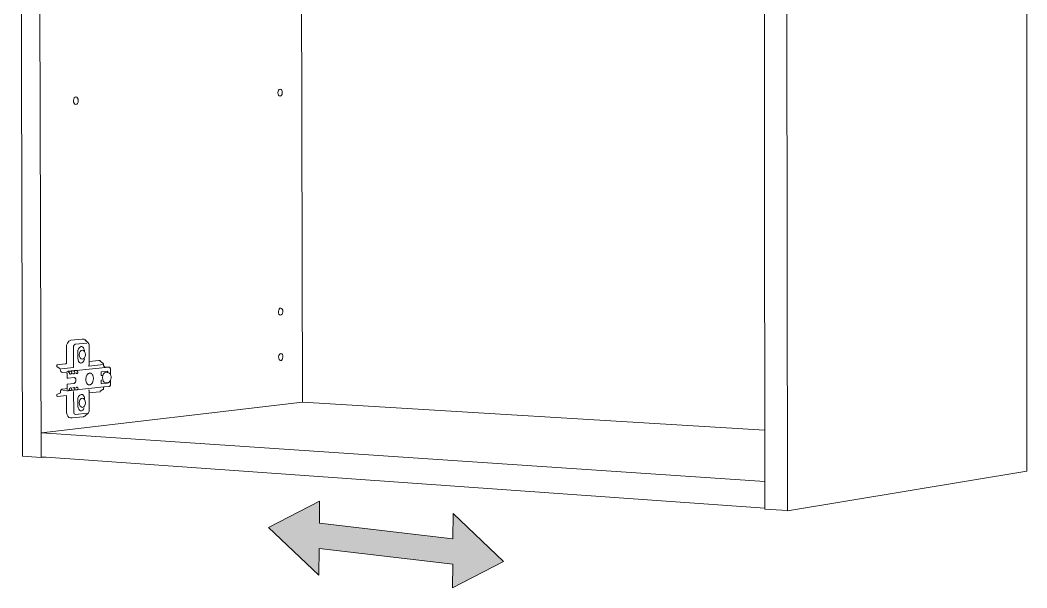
# Model space of a CAD drawing. Header units: metres. Extents: x -11.5 to 7.4, y -3.8 to 5.9.
# Drawn here: x 7.0769 to 7.3874, y -1.2626 to -1.0876 of the extents above; entities that cross this region are included whole.
import ezdxf

# ---------------------------------------------------------------- set-up
doc = ezdxf.new("R2010")
doc.units = ezdxf.units.M
doc.header["$MEASUREMENT"] = 0
doc.layers.add('PDF19_Geometry_Num_Penna__7_Num_Penna__7', color=7, linetype='Continuous', lineweight=18)

msp = doc.modelspace()

# ---------------------------------------------------------------- hatches: boundary and pattern name
at = {"layer": 'PDF19_Geometry_Num_Penna__7_Num_Penna__7', "linetype": 'Continuous', "lineweight": 18}
msp.add_hatch(color=7, dxfattribs=at).paths.add_polyline_path([(7.225964795634345, -1.254469748633012), (7.210416820417414, -1.239687132815584), (7.210349252573153, -1.24747831951168), (7.169141467119488, -1.242603606675019), (7.169201663926192, -1.235825937642795), (7.153452213682741, -1.243946364016367), (7.169000188899677, -1.258726522821276), (7.169072670768969, -1.250448847646521), (7.210279227716377, -1.255324788989442), (7.210217802403417, -1.262586489487807)])

# ---------------------------------------------------------------- linework, layer by layer
at = {"layer": 'PDF19_Geometry_Num_Penna__7_Num_Penna__7', "color": 7, "linetype": 'Continuous', "lineweight": 18, "flags": 128}
for points in [[(7.313128788934891, -0.9301921307885488), (7.313478913218777, -1.238792903109484)], [(7.313479158920028, -1.238793025960109), (7.387350468794352, -1.226622214449825), (7.387187077461871, -0.939291799501361), (7.313129034636145, -0.9301922536391745)], [(7.306177654818864, -0.9395655106959193), (7.306509351508858, -1.22908389529209)], [(7.077639495366942, -1.222023424118988), (7.07686430791736, -0.9438097541203394)], [(7.083326127990336, -1.222430182541422), (7.082548483528237, -0.9434806372934892)], [(7.163443040836004, -0.9893523239097322), (7.163913558733297, -1.205322495777758)], [(7.096148662071146, -1.18590386588984), (7.096093379289478, -1.18590386588984), (7.096025811445221, -1.185911236927395)], [(7.096292643004729, -1.185922907736857), (7.096026057146474, -1.185911851180524)], [(7.096148293519267, -1.185904111591091), (7.096422250415078, -1.185916396653683), (7.096535272990929, -1.185927453210017), (7.096651981085556, -1.185956937360238), (7.096767460673924, -1.186007306116868), (7.096873112212219, -1.186057674873496), (7.096968935700438, -1.186126471224014), (7.097061073669883, -1.186203867118345), (7.097159354170621, -1.186300919112825), (7.097230607533659, -1.186410256169898), (7.097317831478064, -1.186517136214452), (7.097384170816063, -1.18664858638419), (7.097393998866135, -1.186654728915487), (7.096935766031441, -1.186319346706714)], [(7.093338945405637, -1.194700093556619), (7.093329117355566, -1.188456824747165)], [(7.093329363056817, -1.188456701896539), (7.093329363056817, -1.188331394258096), (7.093353933182001, -1.188208543632173), (7.093372360775891, -1.188091835537545), (7.09340430193863, -1.187986183999249), (7.093442385632667, -1.187881760967215), (7.093495211401814, -1.187794537022809), (7.093552951195999, -1.187717141128477), (7.093610690990184, -1.187650801790477), (7.093679487340699, -1.187583233946219), (7.093747055184959, -1.187547607264701), (7.093828136598068, -1.187510752076924), (7.093903075479881, -1.187492324483036), (7.09744485902527, -1.187149571236708)], [(7.090862891040141, -1.193553897216749), (7.088192118432556, -1.193830311125078), (7.088453790265772, -1.193846281706447)], [(7.088192118432556, -1.193830679676955), (7.088194575445074, -1.194352794837132), (7.089257233359316, -1.195065328467491)], [(7.089612640220112, -1.195077859231335), (7.093338699704386, -1.19469947930349)], [(7.098152232929337, -1.193604757375882), (7.09814977591682, -1.193701809370361), (7.098135033841709, -1.193795175846064), (7.098127662804155, -1.193893456346802), (7.09810186417271, -1.193991736847541), (7.098082208072563, -1.194096159879576), (7.098044124378525, -1.194222696024278)], [(7.098044247229153, -1.194222696024278), (7.102603233957188, -1.193749721114471)], [(7.101180500858364, -1.192509666896395), (7.09814977591682, -1.192809422423649), (7.098152232929337, -1.193604265973377)], [(7.101180255157111, -1.192510035448273), (7.101444384002848, -1.192524777523384)], [(7.101444261152224, -1.192524408971506), (7.101487258871297, -1.192542836565394), (7.101519200034035, -1.19258214876569), (7.101537627627925, -1.192641117066133)], [(7.101537873329177, -1.192641117066133), (7.10153541631666, -1.192755368148243), (7.102399056216903, -1.193319252521234)], [(7.102603111106564, -1.193749843965097), (7.102593283056487, -1.193639278401766), (7.102567484425046, -1.193545911926064), (7.102519572680935, -1.193458687981658), (7.102459375874234, -1.193377606568547), (7.102399179067529, -1.193318638268105)], [(7.102603233957188, -1.193749229711967), (7.102600776944671, -1.193961761294816), (7.102617976032299, -1.194078469389444), (7.102651145701302, -1.194191491965293), (7.102711342508002, -1.194292229478552), (7.102773996327223, -1.194367168360364), (7.102864905790407, -1.194418765623253), (7.102958272266108, -1.194438421723401), (7.104201520600459, -1.194517046123992)], [(7.089972592554073, -1.196244571625734), (7.091218297900941, -1.196323196026326)], [(7.091217806498436, -1.196323318876952), (7.091296430899028, -1.1963429749771), (7.091351713680695, -1.196394572239988), (7.091388568868473, -1.196468282615543), (7.091397168412286, -1.196557963572467)], [(7.091225054685367, -1.1958577150047), (7.091582550006805, -1.195815945791886)], [(7.091407365014238, -1.197947649852918), (7.091397536964163, -1.196558209273719)], [(7.0916882015451, -1.197960180616763), (7.091675916482506, -1.197960180616763), (7.091406873611735, -1.19794789555417)], [(7.091731322114798, -1.195866068847263), (7.091663754270542, -1.195826756646967), (7.091582672857431, -1.195815700090634)], [(7.093672484855022, -1.197761162602766), (7.09168844724635, -1.197960180616763)], [(7.091719282753457, -1.195780441960993), (7.091817563254198, -1.195768156898402), (7.091930585830049, -1.195763242873364), (7.092059578987268, -1.195753414823291), (7.092204542725858, -1.19575587183581)], [(7.093655654319273, -1.195572210150052), (7.093741649757417, -1.195566067618757), (7.093859586358304, -1.19555992508746), (7.093984893996748, -1.19555992508746), (7.094128629229079, -1.195555011062424)], [(7.098281717489064, -1.196379707314252), (7.098128154206659, -1.196415333995769), (7.097959848849142, -1.196480444827509), (7.097816113616812, -1.196583639353284), (7.097735032203699, -1.196643836159987), (7.097667464359443, -1.196717546535543), (7.097531100164668, -1.196880937868021), (7.097418077588816, -1.197072584844462), (7.097322254100597, -1.197275288377237), (7.097239944181229, -1.197502562035196), (7.097178518868265, -1.197707722580489), (7.097146577705526, -1.197917797150819), (7.097123236086601, -1.198129100227408), (7.097113408036526, -1.198345317329034), (7.097130607124154, -1.198555391899363), (7.097151491730562, -1.198759323938398), (7.097189575424601, -1.198952199421099), (7.097242401193746, -1.199146303410059), (7.097329625138151, -1.199351463955352), (7.097425448626371, -1.199528368856682), (7.097536014189703, -1.199683160645346), (7.097667464359443, -1.199820753346381), (7.097735032203699, -1.199878493140565), (7.097813656604295, -1.199930090403452), (7.097888595486106, -1.199966945591231), (7.097974590924254, -1.200001343766488), (7.098128154206659, -1.200033284929229), (7.098296459564176, -1.200034513435488)], [(7.098296213862923, -1.200034022032985), (7.098449777145325, -1.19999348132643), (7.098608254452769, -1.199930827507209), (7.098761817735175, -1.199825175968915), (7.098840442135765, -1.199769893187248), (7.098908009980024, -1.199693725799175), (7.099035774630984, -1.199531562972956), (7.099154939738129, -1.199341144502774), (7.099258134263907, -1.199138440969999), (7.099335530158237, -1.198906253287004), (7.099388355927386, -1.198707235273006), (7.099428896633938, -1.19849101817138), (7.099449781240347, -1.198279715094791), (7.099452238252864, -1.198069640524461), (7.099449781240347, -1.197864479979168), (7.099421525596384, -1.197660547940134), (7.099388355927386, -1.197456615901101), (7.099323245095647, -1.197264968924658), (7.099245849201314, -1.197070864935699), (7.099142654675536, -1.196886588996813), (7.099028403593429, -1.196728111689372), (7.098905552967505, -1.196592976000855), (7.098831842591951, -1.196532779194152), (7.098754446697619, -1.196481181931265), (7.098678279309546, -1.196443098237228), (7.098598426402695, -1.196416071099524), (7.098444863120291, -1.196381672924266), (7.098281471787812, -1.196379215911747)], [(7.101811338822484, -1.19622123000681), (7.101823623885076, -1.196135234568662), (7.101851879529038, -1.196055381661813), (7.10189979127315, -1.196000098880146), (7.101962445092369, -1.195982899792517)], [(7.101811338822484, -1.196917178802668), (7.101811338822484, -1.196221844259939)], [(7.101811338822483, -1.196917547354547), (7.101828537910112, -1.197003542792693), (7.101856793554076, -1.197073567649469), (7.101902248285667, -1.197123936406098), (7.101962445092369, -1.197131307443653), (7.102380137220511, -1.197087081218322)], [(7.101962445092369, -1.195982654091265), (7.103711838005527, -1.195795921139861)], [(7.103279772354153, -1.196147028228752), (7.103342426173374, -1.196134743166159), (7.103385423892446, -1.196134743166159)], [(7.103385301041822, -1.196134866016785), (7.103823877776367, -1.196165578673265)], [(7.103711715154899, -1.195795429737357), (7.103769454949084, -1.195806486293691), (7.103814909680677, -1.195856855050319)], [(7.103714049316794, -1.196170861250181), (7.103774246123496, -1.196164718718884), (7.103824614880125, -1.196165947225143)], [(7.08928155778325, -1.202215112045638), (7.089284014795769, -1.202050492206901), (7.089327012514842, -1.20188832938068), (7.08937738127147, -1.20174459414835), (7.089459691190839, -1.201620515016167), (7.089545686628986, -1.201507492440316), (7.089653795179798, -1.201419039989651), (7.089770503274424, -1.201363757207986), (7.089895810912868, -1.201334273057764)], [(7.09141694736306, -1.201183412489129), (7.089994337114858, -1.201336975771534)], [(7.091287339952707, -1.201403806512036), (7.091239428208599, -1.201416091574629), (7.091306996052856, -1.201396435474482), (7.091364735847041, -1.201349752236631), (7.091405276553598, -1.201282184392372), (7.091417561616186, -1.201193731941706)], [(7.09141694736306, -1.201176164302199), (7.091404662300466, -1.19980146579811)], [(7.092132060856564, -1.20117555004907), (7.09210134820008, -1.201252945943402), (7.092069407037341, -1.201329113331474), (7.092038694380863, -1.20141633727588), (7.092000610686823, -1.201496190182731), (7.091961298486529, -1.20156130101447), (7.091923214792493, -1.20162764035247), (7.091872846035864, -1.201685380146654), (7.091822477279235, -1.201733291890764), (7.091772108522605, -1.201771375584801), (7.091726653791012, -1.201807002266319), (7.091678742046902, -1.201826658366467), (7.091640658352867, -1.20183648641654)], [(7.093708480088418, -1.20157911435523), (7.0937391927449, -1.20157911435523), (7.093796932539085, -1.201570514811415), (7.093857129345787, -1.201571743317674), (7.093924697190044, -1.201571743317674), (7.094010692628192, -1.201564372280119), (7.094104059103893, -1.201564372280119), (7.094147056822967, -1.201564372280119)], [(7.094147548225468, -1.201564863682623), (7.094167204325618, -1.20155257862003), (7.094183174906988, -1.20155257862003), (7.094210202044691, -1.201555035632548), (7.094233543663616, -1.201555035632548), (7.094253199763765, -1.201555035632548)], [(7.098068203101207, -1.201535993785531), (7.09809645874517, -1.201653930386418), (7.098121028870354, -1.201749753874639), (7.098140684970501, -1.201835749312785), (7.098161569576909, -1.20192297325719), (7.098168940614462, -1.202010197201598), (7.098176311652022, -1.202097421146004)], [(7.102619818791689, -1.200833042503993), (7.102617361779172, -1.201041888568064), (7.102614904766652, -1.201153682637655), (7.102584192110172, -1.201245820607098), (7.102543651403616, -1.201333044551504), (7.10248836862195, -1.201399383889504), (7.102418343765175, -1.201447295633614), (7.101562074902484, -1.201919042037161)], [(7.101820921171306, -1.198750847245209), (7.101833206233898, -1.198663623300803), (7.101861461877862, -1.19858622740647), (7.10191183063449, -1.198529716118546), (7.101959742378599, -1.198503917487102)], [(7.101821166872558, -1.198751461498339), (7.101823623885076, -1.199436967990994), (7.101828537910112, -1.199525420441659), (7.101866621604149, -1.199604044842251), (7.101912076335742, -1.199644585548806), (7.101962445092369, -1.199653185092621), (7.103724123068119, -1.199466452141216)], [(7.102653479863193, -1.200648275162605), (7.104287393187983, -1.200471370261273)], [(7.103181369002789, -1.199359694947288), (7.103619945737336, -1.199389179097509)], [(7.103620437139838, -1.199389670500014), (7.10373345971569, -1.199390899006272), (7.103850167810316, -1.199370014399865), (7.103968104411205, -1.199345444274682), (7.104073755949498, -1.199298761036829), (7.10418186450031, -1.199244706761424), (7.104280145001052, -1.199175910410905), (7.104375968489272, -1.199092371985278), (7.104474248990011, -1.198995319990797), (7.104563929946938, -1.19889212546502), (7.104640097335009, -1.198754532763986), (7.104721178748116, -1.198613254544174), (7.104743291860784, -1.198551829231212)], [(7.103781248609176, -1.199381316657451), (7.103755449977731, -1.19943045690782), (7.103723508814989, -1.199466083589337)], [(7.103843411025892, -1.199370382951743), (7.103831125963298, -1.199381439508077), (7.103820069406966, -1.199401095608224), (7.103800413306818, -1.199430579758446), (7.103762329612781, -1.19945637838989), (7.103724245918745, -1.199466206439964)], [(7.104287516038607, -1.200471984514404), (7.104398081601939, -1.200443728870441), (7.104491448077638, -1.200387217582516), (7.104579900528305, -1.200311050194443), (7.104649925385081, -1.200207855668667), (7.104700294141713, -1.200088690561521), (7.104740834848265, -1.199954783379264), (7.104743291860784, -1.199823333209525), (7.104743291860784, -1.198553057737471)], [(7.088216320005861, -1.203012658309136), (7.088208948968306, -1.203532316456795), (7.088480448851598, -1.20355565807572)], [(7.08928155778325, -1.202214989195013), (7.08927910077073, -1.202427520777861), (7.08821644285649, -1.203012289757258)], [(7.088492119661062, -1.203555166673217), (7.091026528073874, -1.203275067246111)], [(7.089986966077303, -1.201800614033771), (7.091243727980507, -1.201879238434362)], [(7.091025913820744, -1.203275558648613), (7.091093481665002, -1.20334558350539), (7.091151221459185, -1.203432807449796), (7.09117702009063, -1.203549515544424), (7.091194219178259, -1.203673594676607)], [(7.091203432975203, -1.208285038621915), (7.091193604925131, -1.203674454630988)], [(7.091306627500979, -1.20186965608554), (7.091639552697233, -1.20183648641654)], [(7.091772108522605, -1.201788083269926), (7.091815106241679, -1.201789311776185), (7.09186056097327, -1.201784397751149), (7.091928128817528, -1.201784397751149), (7.091995696661789, -1.201773341194816), (7.092084149112454, -1.201775798207334), (7.092179972600674, -1.20176597015726), (7.092218056294707, -1.20176597015726)], [(7.091860929525149, -1.201732677637635), (7.091822845831112, -1.20177321834419), (7.091772477074484, -1.2017879604193)], [(7.092218424846589, -1.201766338709138), (7.092238080946736, -1.201766338709138), (7.092256508540624, -1.201767567215398), (7.092276164640769, -1.201767567215398), (7.092297049247177, -1.201768795721657), (7.092316705347326, -1.201761424684102)], [(7.092741522811771, -1.201687222906043), (7.092769778455732, -1.201678623362229), (7.092827518249919, -1.201681080374747), (7.092887715056621, -1.201671252324672), (7.092962653938434, -1.201672480830932), (7.093051106389099, -1.201665109793376), (7.093137101827248, -1.201667566805895), (7.093185013571356, -1.201667566805895)], [(7.093185382123234, -1.201667935357773), (7.093205038223383, -1.201667935357773), (7.093223465817269, -1.201667935357773), (7.093243121917418, -1.201667935357773), (7.093266463536343, -1.20165687880144), (7.093286119636492, -1.20165687880144)], [(7.093377397651553, -1.208298920742643), (7.093365112588963, -1.202047052389375)], [(7.101479764983116, -1.202138944657565), (7.098171397626984, -1.202496439979004), (7.098176311652022, -1.202097175444751)], [(7.101480256385621, -1.202139436060069), (7.101518340079654, -1.202121008466181), (7.101547824229877, -1.202080467759625), (7.101561337798728, -1.20202518497796), (7.101561337798728, -1.201918304933406)], [(7.163913313032044, -1.205322864329635), (7.083451067076899, -1.214759020906854)], [(7.306489572558085, -1.21400594656994), (7.163912821629539, -1.205322864329635)], [(7.092828255353673, -1.210221778739605), (7.092785257634599, -1.21022914977716), (7.092758230496898, -1.21022914977716), (7.092722603815378, -1.210227921270902), (7.092690662652638, -1.210227921270902), (7.092659949996158, -1.210226692764642), (7.092388450112866, -1.210216864714567)], [(7.093965237896601, -1.209137376264574), (7.097507021441988, -1.208725826667729)], [(7.083450944226273, -1.21475914375748), (7.306510825716369, -1.229825544520791)], [(7.083326127990336, -1.222430182541422), (7.077639372516314, -1.222023546969614)], [(7.084672202298583, -1.222267036910195), (7.083325759438456, -1.222430428242675)], [(7.083474900098329, -1.222178338758278), (7.306523725032092, -1.238007641908577)], [(7.306508737255728, -1.229083772441463), (7.306518565305804, -1.238300026398277)], [(7.306518319604551, -1.238300026398277), (7.313479036069401, -1.238792657408231)]]:
    msp.add_lwpolyline(points, dxfattribs=at)
for points in [[(7.090862891040141, -1.193553774366123), (7.090941515440734, -1.193532889759716), (7.091018911335066, -1.19347637847179), (7.091079108141768, -1.193405125108755), (7.091119648848323, -1.193293331039164), (7.091150361504804, -1.193181536969573), (7.091162646567398, -1.193063600368686), (7.091155521231077, -1.1884546134359, -0.3594707857959624), (7.092482307991073, -1.186240845156748), (7.096026548548977, -1.185911605479273)], [(7.094661063841833, -1.191784725352818), (7.094651235791758, -1.189938280445181, -0.3532060114177196), (7.095680846887628, -1.188220460142887)], [(7.098150144468699, -1.19280880817052), (7.098137859406107, -1.187969722015376, 0.2314045387007734), (7.097641174325494, -1.186841830418768), (7.097394244567388, -1.186655097467363)], [(7.104743414711411, -1.198552443484342), (7.104781498405446, -1.198460305514899), (7.104834324174593, -1.198294457169902), (7.10487240786863, -1.19812000928109), (7.104894520981299, -1.197948018404796), (7.104909263056408, -1.197762513959651), (7.104911720068925, -1.197589294577098), (7.104894520981299, -1.197428360257138), (7.104868722349853, -1.197252683862066), (7.104822039112001, -1.197096663567144), (7.104767984836595, -1.19694064327222), (7.104738623536999, -1.196864967286651), (7.104734323765092, -1.195231422513739), (7.104719581689981, -1.195076630725075), (7.104681497995946, -1.194927981467708), (7.104613930151686, -1.194794074285451), (7.104527934713541, -1.194685965734638), (7.104435796744097, -1.194596284777713), (7.104321545661987, -1.194537316477269), (7.104201152048581, -1.194517660377122), (7.094128629229079, -1.19555451965992, -0.5614581047923777), (7.094668066327511, -1.196277372742857), (7.094620154583399, -1.196355997143447), (7.094559957776699, -1.196418650962669), (7.094509589020067, -1.196466562706779), (7.094464134288474, -1.196497275363261), (7.094416222544366, -1.19651447445089), (7.094365853787737, -1.196532902044778), (7.094317942043627, -1.19653044503226), (7.094260202249442, -1.196524302500964), (7.094212290505332, -1.196493589844483), (7.094154550711151, -1.196461648681742), (7.094109095979556, -1.196403908887559), (7.094058727222926, -1.196346169093374)], [(7.093816465788606, -1.197741383651993), (7.093796809688458, -1.197741383651993), (7.093785753132124, -1.197741383651993), (7.093766097031976, -1.197741383651993), (7.093672730556275, -1.197761039752139, -0.5521938672853007), (7.093489805974274, -1.19958266883334), (7.091405030852345, -1.199801342947485)], [(7.09316167195243, -1.195652185907529), (7.093028993276434, -1.195652185907529), (7.092892629081659, -1.195659556945084), (7.092786977543362, -1.195665699476381), (7.092688328490746, -1.195675650377081), (7.09261953214023, -1.195686706933413), (7.092569163383601, -1.19569284946471), (7.092551964295971, -1.195705134527302), (7.092204297024605, -1.195755503283932, -0.5643548900469021), (7.092731940462949, -1.196480321976883, -0.7037311458168276), (7.09212247850774, -1.196538553173571, 0.2076973745229589), (7.091582550006805, -1.19581582294126), (7.091582550006805, -1.195804766384927), (7.091604663119471, -1.195796166841113), (7.091652574863581, -1.19578511028478), (7.09171891420158, -1.195780196259742)], [(7.09309176994628, -1.196446292353501), (7.09313968169039, -1.196506489160204), (7.093194964472056, -1.196564228954389), (7.093242876216165, -1.19659371310461), (7.093300616010351, -1.196621968748572), (7.09335098476698, -1.196634253811166), (7.09339889651109, -1.196635482317425), (7.0934468082552, -1.196617054723537), (7.09349717701183, -1.196598627129648), (7.093542631743421, -1.196558086423092), (7.093602828550122, -1.196518774222797), (7.093653197306754, -1.196453663391059), (7.093700740498997, -1.196379953015509, 0.554009422274443), (7.093161426251177, -1.195652185907529), (7.093518921572619, -1.195621473251048), (7.093518921572619, -1.195601817150901), (7.093538577672767, -1.195591989100827), (7.093588946429396, -1.195584618063272), (7.093655285767392, -1.195572333000679)], [(7.104738623536999, -1.19686496728665, 0.2666806158021136), (7.103867735449825, -1.196173441113324), (7.103862821424787, -1.19601864932466), (7.103865278437304, -1.195981794136883), (7.103865278437304, -1.195949852974143), (7.103852993374716, -1.1959240543427), (7.103845622337159, -1.195894570192476), (7.103827194743269, -1.195876142598588), (7.103814909680677, -1.195856486498441)], [(7.092606755675131, -1.201734520397024), (7.092316213944825, -1.2017611789828, 0.54887990339592), (7.092748648148074, -1.201110070665452), (7.092705650429002, -1.201042502821195), (7.092645453622298, -1.200990905558306), (7.092587713828117, -1.20095282186427), (7.092539802084003, -1.200931937257863), (7.092491890339891, -1.200922109207789), (7.092443978595783, -1.200922109207789), (7.09238378178908, -1.200930708751603), (7.09233587004497, -1.200946679332973), (7.09228795830086, -1.200985991533269), (7.092240046556748, -1.20103390327738), (7.092179849750046, -1.201100242615379), (7.092131938005936, -1.201175181497192)], [(7.093718062437238, -1.201006998990302, -0.5350943201930475), (7.093286119636492, -1.201656633100188), (7.093576047113672, -1.201624691937448)], [(7.102619941642315, -1.200832428250864), (7.102634683717424, -1.200736604762644), (7.102653602713819, -1.200648029461353), (7.094253076913141, -1.201554667080671, 0.5426773849149967), (7.094677771526959, -1.200896679128222), (7.094629859782847, -1.200838939334038), (7.094574577001183, -1.200778742527335), (7.094524208244554, -1.200748029870854), (7.094466468450369, -1.200719774226892), (7.094421013718776, -1.200709946176818), (7.094370644962149, -1.200719774226892), (7.09432027620552, -1.200724688251929), (7.094272364461409, -1.200744344352078), (7.09422199570478, -1.200784885058632), (7.094176540973187, -1.200821740246409), (7.094113887153968, -1.200888079584407), (7.094068432422374, -1.200963018466221)], [(7.098171029075106, -1.20249656282963), (7.098187736760224, -1.20773393071402, -0.2620728202676464), (7.097540313961611, -1.209054574942702), (7.09726009168388, -1.209206909718847), (7.097247806621287, -1.209225337312736), (7.097159354170621, -1.209339588394845), (7.097051245619809, -1.209462439020769), (7.096923480968847, -1.209579147115397), (7.096787116774072, -1.209674970603617), (7.096650752579295, -1.20973516741032), (7.096513159878262, -1.209795364217022), (7.096369670347183, -1.209822637055979), (7.092827886801798, -1.210221901590232)], [(7.094699393237121, -1.206529871729339), (7.094689565187045, -1.204683426821703, -0.3474191262144067), (7.095719176282916, -1.202958235481852)]]:
    msp.add_lwpolyline(points, format="xyb", dxfattribs=at)
for points in [[(7.098176188801393, -1.193635347181736), (7.098158989713765, -1.193615691081588), (7.09815161867621, -1.193604634525255)], [(7.103726088678135, -1.199390899006272), (7.103726088678135, -1.199409326600161), (7.103745744778283, -1.199410555106421), (7.103754344322097, -1.199399498550088)], [(7.225964795634345, -1.254469748633012), (7.210416820417414, -1.239687132815584), (7.210349252573153, -1.24747831951168), (7.169141467119488, -1.242603606675019), (7.169201663926192, -1.235825937642795), (7.153452213682741, -1.243946364016367), (7.169000188899677, -1.258726522821276), (7.169072670768969, -1.250448847646521), (7.210279227716377, -1.255324788989442), (7.210217802403417, -1.262586489487807)]]:
    msp.add_lwpolyline(points, close=True, dxfattribs=at)
at = {"layer": 'PDF19_Geometry_Num_Penna__7_Num_Penna__7', "color": 7, "linetype": 'Continuous', "lineweight": 18}
for centre, major_axis, ratio in [((7.094054370621487, -1.112413380814543), (2.636971405234323e-05, 0.001156611810386066), 0.637968006469978), ((7.157052745983711, -1.109954540670894), (1.169705218284633e-05, 0.001099325708551202), 0.6069832953398497), ((7.157202232557269, -1.177425048665434), (4.486567032557793e-05, 0.001092988370199777), 0.6086110452942317), ((7.15723662204995, -1.191435275601386), (6.300427394112523e-05, 0.001100549652942151), 0.6003393792694556)]:
    msp.add_ellipse(centre, major_axis=major_axis, ratio=ratio, dxfattribs=at)
for centre, major_axis, ratio, start_param, end_param in [((7.09580298907759, -1.189636541324667), (-8.656545788365837e-05, 0.001418525424226492), 0.643315613008777, 4.604130437249133, 6.322624374451083), ((7.095683064467165, -1.191757389649108), (9.638600200023712e-05, 0.001533167029695415), 0.6639372066105718, 1.630324530979187, 4.522913161481457), ((7.090335960440827, -1.194860829807481), (0.000537713624778391, 0.001338058653897356), 0.70292210032994, 1.993624556364691, 3.318918903832626), ((7.103262574939258, -1.197753174138255), (8.784783594339987e-05, 0.001606515725219637), 0.6205747247811012, 0.07082370902807877, 3.14823658110906), ((7.093416591095131, -1.201900607016104), (1.874560902059837e-05, 0.001082579808638018), 0.472788890910165, 5.690806803749765, 6.982425043665835), ((7.095778580905225, -1.204514606825058), (3.81890651608429e-05, 0.001561153386874459), 0.628530424404397, 4.76677900910023, 6.382984310321117), ((7.095724930918756, -1.206429367503989), (0.0001031943316291972, 0.001598811037404557), 0.6381168302261995, 1.674803224437565, 4.356445626866604), ((7.092955383818209, -1.207611474319934), (0.0007053597585224836, 0.002578083643925089), 0.6221405606234511, 1.999899468192539, 3.226706988201035), ((7.093864666777039, -1.208388249263443), (-9.438655514326651e-05, 0.000750372016806944), 0.6382648645259857, 1.370853668369123, 3.154633798986566)]:
    msp.add_ellipse(centre, major_axis=major_axis, ratio=ratio, start_param=start_param, end_param=end_param, dxfattribs=at)
for points in [[(7.096057752607964, -1.189311496551717), (7.095512295828857, -1.189311496551717), (7.09507371909431, -1.189940491756446), (7.09507371909431, -1.190719364724806)], [(7.095073719094312, -1.190719364724806), (7.095073719094312, -1.191497009186905), (7.095512295828858, -1.192127232897898), (7.096057752607958, -1.192127232897898)], [(7.097044243134132, -1.190719364724806), (7.097044243134132, -1.189940491756447), (7.096601980880806, -1.189311496551717), (7.096057752607964, -1.189311496551717)], [(7.096057752607964, -1.192127232897894), (7.096601980880803, -1.192127232897894), (7.097044243134136, -1.191497009186905), (7.097044243134136, -1.190719364724806)], [(7.096045836097248, -1.204130353303793), (7.095500379318145, -1.204130353303793), (7.095059345571083, -1.204760577014782), (7.095059345571083, -1.205538221476882)], [(7.0970298696109, -1.205538221476881), (7.0970298696109, -1.204760577014782), (7.096590064370092, -1.204130353303793), (7.096045836097247, -1.204130353303793)], [(7.095059345571078, -1.205538221476881), (7.095059345571078, -1.206314637432721), (7.095500379318144, -1.20694608964997), (7.09604583609725, -1.20694608964997)], [(7.096045836097248, -1.20694608964997), (7.096590064370092, -1.20694608964997), (7.097029869610889, -1.20631463743272), (7.097029869610889, -1.20553822147688)]]:
    msp.add_open_spline(points, degree=3, dxfattribs=at)

doc.saveas('drawing.dxf')
